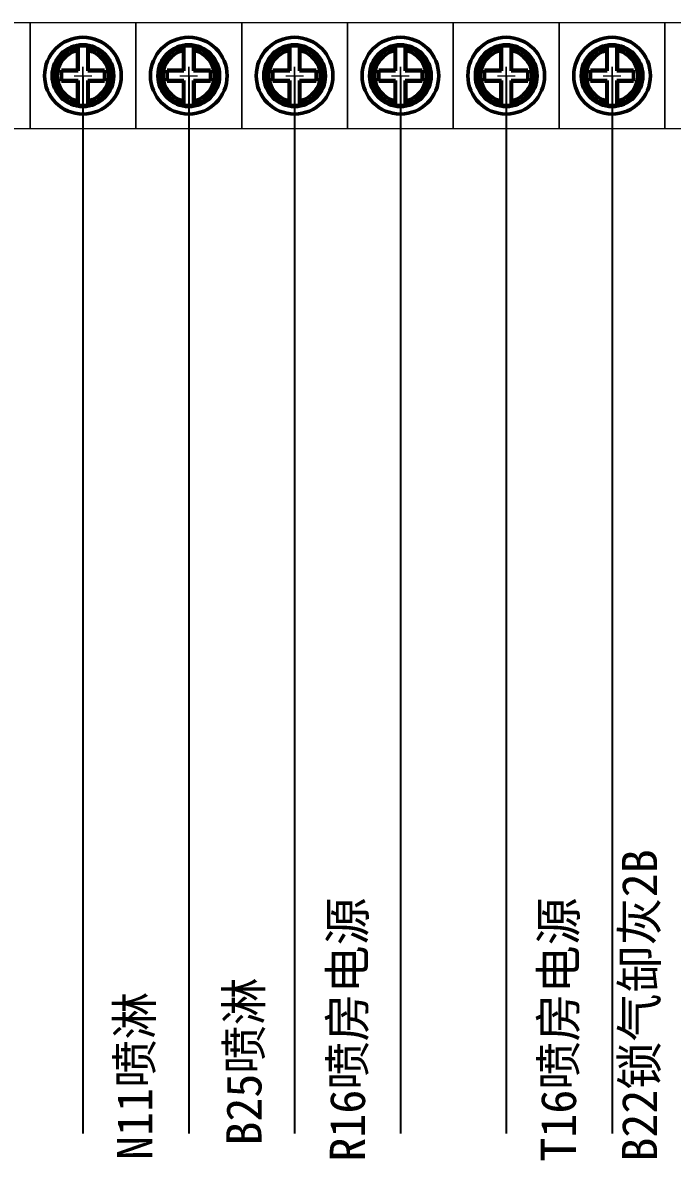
# Model space of a CAD drawing. Extents: x -1351 to 773, y -193 to 951.
# Drawn here: x 435.8 to 509.4, y -192 to -63 of the extents above; entities that cross this region are included whole.
import ezdxf

# ---------------------------------------------------------------- set-up
doc = ezdxf.new("R2010")
doc.units = 0
doc.header["$LTSCALE"] = 10
doc.header["$MEASUREMENT"] = 0
doc.layers.get('0').update_dxf_attribs({"linetype": 'CONTINUOUS'})
for name, color, linetype in [('10000_FRONT', 7, 'CONTINUOUS'), ('器件名称', 7, 'CONTINUOUS'), ('线号', 50, 'CONTINUOUS')]:
    doc.layers.add(name, color=color, linetype=linetype)

msp = doc.modelspace()

# ---------------------------------------------------------------- linework, layer by layer
at = {"lineweight": 0}
for p, q in [((442.61, -68.98), (442.61, -67.98)), ((442.61, -67.98), (442.61, -69.98)), ((454.61, -68.98), (454.61, -67.98)), ((454.61, -67.98), (454.61, -69.98)), ((466.61, -68.98), (466.61, -67.98)), ((466.61, -67.98), (466.61, -69.98)), ((478.61, -68.98), (478.61, -67.98)), ((478.61, -67.98), (478.61, -69.98)), ((490.61, -68.98), (490.61, -67.98)), ((490.61, -67.98), (490.61, -69.98)), ((502.61, -68.98), (502.61, -67.98)), ((502.61, -67.98), (502.61, -69.98)), ((502.61, -68.98), (502.61, -67.98)), ((502.61, -67.98), (502.61, -69.98)), ((441.61, -68.98), (443.61, -68.98)), ((453.61, -68.98), (455.61, -68.98)), ((465.61, -68.98), (467.61, -68.98)), ((477.61, -68.98), (479.61, -68.98)), ((489.61, -68.98), (491.61, -68.98)), ((501.61, -68.98), (503.61, -68.98)), ((501.61, -68.98), (503.61, -68.98))]:
    msp.add_line(p, q, dxfattribs=at)
for points in [[(424.61, -74.98), (436.61, -74.98), (436.61, -62.98), (424.61, -62.98)], [(436.61, -74.98), (448.61, -74.98), (448.61, -62.98), (436.61, -62.98)], [(448.61, -74.98), (460.61, -74.98), (460.61, -62.98), (448.61, -62.98)], [(460.61, -74.98), (472.61, -74.98), (472.61, -62.98), (460.61, -62.98)], [(472.61, -74.98), (484.61, -74.98), (484.61, -62.98), (472.61, -62.98)], [(484.61, -74.98), (496.61, -74.98), (496.61, -62.98), (484.61, -62.98)], [(496.61, -74.98), (508.61, -74.98), (508.61, -62.98), (496.61, -62.98)], [(496.61, -74.98), (508.61, -74.98), (508.61, -62.98), (496.61, -62.98)], [(508.61, -74.98), (520.61, -74.98), (520.61, -62.98), (508.61, -62.98)]]:
    msp.add_lwpolyline(points, close=True, dxfattribs=at)
at = {"layer": '10000_FRONT', "color": 7, "linetype": 'Continuous', "lineweight": 50}
for p, q in [((442.01, -65.81), (442, -65.83)), ((442.02, -65.73), (442.01, -65.73)), ((442.01, -65.73), (442.01, -65.74)), ((442.01, -65.74), (442.01, -65.75)), ((442.01, -65.75), (442.01, -65.76)), ((442.01, -65.76), (442.01, -65.77)), ((442.01, -65.77), (442.01, -65.79)), ((442.01, -65.79), (442.01, -65.81)), ((442.03, -65.7), (442.02, -65.71)), ((442.02, -65.71), (442.02, -65.73)), ((442.04, -65.68), (442.03, -65.69)), ((442.03, -65.69), (442.03, -65.7)), ((442.05, -65.67), (442.04, -65.68)), ((442.06, -65.64), (442.05, -65.66)), ((442.05, -65.66), (442.05, -65.67)), ((442.06, -68.43), (442.06, -65.64)), ((443.16, -68.43), (443.16, -65.64)), ((443.17, -65.66), (443.16, -65.64)), ((443.17, -65.67), (443.17, -65.66)), ((443.18, -65.68), (443.17, -65.67)), ((443.18, -65.69), (443.18, -65.68)), ((443.19, -65.7), (443.18, -65.69)), ((443.2, -65.71), (443.19, -65.7)), ((443.2, -65.73), (443.2, -65.71)), ((443.21, -65.73), (443.2, -65.73)), ((443.21, -65.74), (443.21, -65.73)), ((443.21, -65.75), (443.21, -65.74)), ((443.21, -65.76), (443.21, -65.75)), ((443.21, -65.77), (443.21, -65.76)), ((443.21, -65.79), (443.21, -65.77)), ((443.21, -65.81), (443.21, -65.79)), ((443.22, -65.83), (443.21, -65.81)), ((454.01, -65.81), (454, -65.83)), ((454.02, -65.73), (454.01, -65.73)), ((454.01, -65.73), (454.01, -65.74)), ((454.01, -65.74), (454.01, -65.75)), ((454.01, -65.75), (454.01, -65.76)), ((454.01, -65.76), (454.01, -65.77)), ((454.01, -65.77), (454.01, -65.79)), ((454.01, -65.79), (454.01, -65.81)), ((454.03, -65.7), (454.02, -65.71)), ((454.02, -65.71), (454.02, -65.73)), ((454.04, -65.68), (454.03, -65.69)), ((454.03, -65.69), (454.03, -65.7)), ((454.05, -65.67), (454.04, -65.68)), ((454.06, -65.64), (454.05, -65.66)), ((454.05, -65.66), (454.05, -65.67)), ((454.06, -68.43), (454.06, -65.64)), ((455.16, -68.43), (455.16, -65.64)), ((455.17, -65.66), (455.16, -65.64)), ((455.17, -65.67), (455.17, -65.66)), ((455.18, -65.68), (455.17, -65.67)), ((455.18, -65.69), (455.18, -65.68)), ((455.19, -65.7), (455.18, -65.69)), ((455.2, -65.71), (455.19, -65.7)), ((455.2, -65.73), (455.2, -65.71)), ((455.21, -65.73), (455.2, -65.73)), ((455.21, -65.74), (455.21, -65.73)), ((455.21, -65.75), (455.21, -65.74)), ((455.21, -65.76), (455.21, -65.75)), ((455.21, -65.77), (455.21, -65.76)), ((455.21, -65.79), (455.21, -65.77)), ((455.21, -65.81), (455.21, -65.79)), ((455.22, -65.83), (455.21, -65.81)), ((466.01, -65.81), (466, -65.83)), ((466.02, -65.73), (466.01, -65.73)), ((466.01, -65.73), (466.01, -65.74)), ((466.01, -65.74), (466.01, -65.75)), ((466.01, -65.75), (466.01, -65.76)), ((466.01, -65.76), (466.01, -65.77)), ((466.01, -65.77), (466.01, -65.79)), ((466.01, -65.79), (466.01, -65.81)), ((466.03, -65.7), (466.02, -65.71)), ((466.02, -65.71), (466.02, -65.73)), ((466.04, -65.68), (466.03, -65.69)), ((466.03, -65.69), (466.03, -65.7)), ((466.05, -65.67), (466.04, -65.68)), ((466.06, -65.64), (466.05, -65.66)), ((466.05, -65.66), (466.05, -65.67)), ((466.06, -68.43), (466.06, -65.64)), ((467.16, -68.43), (467.16, -65.64)), ((467.17, -65.66), (467.16, -65.64)), ((467.17, -65.67), (467.17, -65.66)), ((467.18, -65.68), (467.17, -65.67)), ((467.18, -65.69), (467.18, -65.68)), ((467.19, -65.7), (467.18, -65.69)), ((467.2, -65.71), (467.19, -65.7)), ((467.2, -65.73), (467.2, -65.71)), ((467.21, -65.73), (467.2, -65.73)), ((467.21, -65.74), (467.21, -65.73)), ((467.21, -65.75), (467.21, -65.74)), ((467.21, -65.76), (467.21, -65.75)), ((467.21, -65.77), (467.21, -65.76)), ((467.21, -65.79), (467.21, -65.77)), ((467.21, -65.81), (467.21, -65.79)), ((467.22, -65.83), (467.21, -65.81)), ((478.01, -65.81), (478, -65.83)), ((478.02, -65.73), (478.01, -65.73)), ((478.01, -65.73), (478.01, -65.74)), ((478.01, -65.74), (478.01, -65.75)), ((478.01, -65.75), (478.01, -65.76)), ((478.01, -65.76), (478.01, -65.77)), ((478.01, -65.77), (478.01, -65.79)), ((478.01, -65.79), (478.01, -65.81)), ((478.03, -65.7), (478.02, -65.71)), ((478.02, -65.71), (478.02, -65.73)), ((478.04, -65.68), (478.03, -65.69)), ((478.03, -65.69), (478.03, -65.7)), ((478.05, -65.67), (478.04, -65.68)), ((478.06, -65.64), (478.05, -65.66)), ((478.05, -65.66), (478.05, -65.67)), ((478.06, -68.43), (478.06, -65.64)), ((479.16, -68.43), (479.16, -65.64)), ((479.17, -65.66), (479.16, -65.64)), ((479.17, -65.67), (479.17, -65.66)), ((479.18, -65.68), (479.17, -65.67)), ((479.18, -65.69), (479.18, -65.68)), ((479.19, -65.7), (479.18, -65.69)), ((479.2, -65.71), (479.19, -65.7)), ((479.2, -65.73), (479.2, -65.71)), ((479.21, -65.73), (479.2, -65.73)), ((479.21, -65.74), (479.21, -65.73)), ((479.21, -65.75), (479.21, -65.74)), ((479.21, -65.76), (479.21, -65.75)), ((479.21, -65.77), (479.21, -65.76)), ((479.21, -65.79), (479.21, -65.77)), ((479.21, -65.81), (479.21, -65.79)), ((479.22, -65.83), (479.21, -65.81)), ((490.01, -65.81), (490, -65.83)), ((490.02, -65.73), (490.01, -65.73)), ((490.01, -65.73), (490.01, -65.74)), ((490.01, -65.74), (490.01, -65.75)), ((490.01, -65.75), (490.01, -65.76)), ((490.01, -65.76), (490.01, -65.77)), ((490.01, -65.77), (490.01, -65.79)), ((490.01, -65.79), (490.01, -65.81)), ((490.03, -65.7), (490.02, -65.71)), ((490.02, -65.71), (490.02, -65.73)), ((490.04, -65.68), (490.03, -65.69)), ((490.03, -65.69), (490.03, -65.7)), ((490.05, -65.67), (490.04, -65.68)), ((490.06, -65.64), (490.05, -65.66)), ((490.05, -65.66), (490.05, -65.67)), ((490.06, -68.43), (490.06, -65.64)), ((491.16, -68.43), (491.16, -65.64)), ((491.17, -65.66), (491.16, -65.64)), ((491.17, -65.67), (491.17, -65.66)), ((491.18, -65.68), (491.17, -65.67)), ((491.18, -65.69), (491.18, -65.68)), ((491.19, -65.7), (491.18, -65.69)), ((491.2, -65.71), (491.19, -65.7)), ((491.2, -65.73), (491.2, -65.71)), ((491.21, -65.73), (491.2, -65.73)), ((491.21, -65.74), (491.21, -65.73)), ((491.21, -65.75), (491.21, -65.74)), ((491.21, -65.76), (491.21, -65.75)), ((491.21, -65.77), (491.21, -65.76)), ((491.21, -65.79), (491.21, -65.77)), ((491.21, -65.81), (491.21, -65.79)), ((491.22, -65.83), (491.21, -65.81)), ((502.01, -65.81), (502, -65.83)), ((502.01, -65.81), (502, -65.83)), ((502.02, -65.73), (502.01, -65.73)), ((502.01, -65.73), (502.01, -65.74)), ((502.02, -65.73), (502.01, -65.73)), ((502.01, -65.73), (502.01, -65.74)), ((502.01, -65.74), (502.01, -65.75)), ((502.01, -65.74), (502.01, -65.75)), ((502.01, -65.75), (502.01, -65.76)), ((502.01, -65.75), (502.01, -65.76)), ((502.01, -65.76), (502.01, -65.77)), ((502.01, -65.76), (502.01, -65.77)), ((502.01, -65.77), (502.01, -65.79)), ((502.01, -65.77), (502.01, -65.79)), ((502.01, -65.79), (502.01, -65.81)), ((502.01, -65.79), (502.01, -65.81)), ((502.03, -65.7), (502.02, -65.71)), ((502.03, -65.7), (502.02, -65.71)), ((502.02, -65.71), (502.02, -65.73)), ((502.02, -65.71), (502.02, -65.73)), ((502.04, -65.68), (502.03, -65.69)), ((502.04, -65.68), (502.03, -65.69)), ((502.03, -65.69), (502.03, -65.7)), ((502.03, -65.69), (502.03, -65.7)), ((502.05, -65.67), (502.04, -65.68)), ((502.05, -65.67), (502.04, -65.68)), ((502.06, -65.64), (502.05, -65.66)), ((502.06, -65.64), (502.05, -65.66)), ((502.05, -65.66), (502.05, -65.67)), ((502.05, -65.66), (502.05, -65.67)), ((502.06, -68.43), (502.06, -65.64)), ((502.06, -68.43), (502.06, -65.64)), ((503.16, -68.43), (503.16, -65.64)), ((503.17, -65.66), (503.16, -65.64)), ((503.16, -68.43), (503.16, -65.64)), ((503.17, -65.66), (503.16, -65.64)), ((503.17, -65.67), (503.17, -65.66)), ((503.17, -65.67), (503.17, -65.66)), ((503.18, -65.68), (503.17, -65.67)), ((503.18, -65.68), (503.17, -65.67)), ((503.18, -65.69), (503.18, -65.68)), ((503.18, -65.69), (503.18, -65.68)), ((503.19, -65.7), (503.18, -65.69)), ((503.19, -65.7), (503.18, -65.69)), ((503.2, -65.71), (503.19, -65.7)), ((503.2, -65.71), (503.19, -65.7)), ((503.2, -65.73), (503.2, -65.71)), ((503.2, -65.73), (503.2, -65.71)), ((503.21, -65.73), (503.2, -65.73)), ((503.21, -65.73), (503.2, -65.73)), ((503.21, -65.74), (503.21, -65.73)), ((503.21, -65.74), (503.21, -65.73)), ((503.21, -65.75), (503.21, -65.74)), ((503.21, -65.75), (503.21, -65.74)), ((503.21, -65.76), (503.21, -65.75)), ((503.21, -65.76), (503.21, -65.75)), ((503.21, -65.77), (503.21, -65.76)), ((503.21, -65.77), (503.21, -65.76)), ((503.21, -65.79), (503.21, -65.77)), ((503.21, -65.79), (503.21, -65.77)), ((503.21, -65.81), (503.21, -65.79)), ((503.21, -65.81), (503.21, -65.79)), ((503.22, -65.83), (503.21, -65.81)), ((503.22, -65.83), (503.21, -65.81)), ((442, -65.83), (442, -65.85)), ((442, -65.85), (442, -65.87)), ((442, -65.87), (442, -65.9)), ((442, -65.9), (442, -65.92)), ((442, -65.92), (442, -65.95)), ((442, -65.95), (442, -65.98)), ((442, -65.98), (442, -66.01)), ((442, -66.01), (442, -66.04)), ((442, -66.04), (442, -66.07)), ((442, -66.07), (442, -66.1)), ((442, -66.1), (442, -66.14)), ((442, -66.14), (442, -68.36)), ((443.22, -65.85), (443.22, -65.83)), ((443.22, -65.87), (443.22, -65.85)), ((443.22, -65.9), (443.22, -65.87)), ((443.22, -65.92), (443.22, -65.9)), ((443.22, -65.95), (443.22, -65.92)), ((443.22, -65.98), (443.22, -65.95)), ((443.22, -66.01), (443.22, -65.98)), ((443.22, -66.04), (443.22, -66.01)), ((443.22, -66.07), (443.22, -66.04)), ((443.22, -66.1), (443.22, -66.07)), ((443.22, -66.14), (443.22, -66.1)), ((443.22, -68.36), (443.22, -66.14)), ((454, -65.83), (454, -65.85)), ((454, -65.85), (454, -65.87)), ((454, -65.87), (454, -65.9)), ((454, -65.9), (454, -65.92)), ((454, -65.92), (454, -65.95)), ((454, -65.95), (454, -65.98)), ((454, -65.98), (454, -66.01)), ((454, -66.01), (454, -66.04)), ((454, -66.04), (454, -66.07)), ((454, -66.07), (454, -66.1)), ((454, -66.1), (454, -66.14)), ((454, -66.14), (454, -68.36)), ((455.22, -65.85), (455.22, -65.83)), ((455.22, -65.87), (455.22, -65.85)), ((455.22, -65.9), (455.22, -65.87)), ((455.22, -65.92), (455.22, -65.9)), ((455.22, -65.95), (455.22, -65.92)), ((455.22, -65.98), (455.22, -65.95)), ((455.22, -66.01), (455.22, -65.98)), ((455.22, -66.04), (455.22, -66.01)), ((455.22, -66.07), (455.22, -66.04)), ((455.22, -66.1), (455.22, -66.07)), ((455.22, -66.14), (455.22, -66.1)), ((455.22, -68.36), (455.22, -66.14)), ((466, -65.83), (466, -65.85)), ((466, -65.85), (466, -65.87)), ((466, -65.87), (466, -65.9)), ((466, -65.9), (466, -65.92)), ((466, -65.92), (466, -65.95)), ((466, -65.95), (466, -65.98)), ((466, -65.98), (466, -66.01)), ((466, -66.01), (466, -66.04)), ((466, -66.04), (466, -66.07)), ((466, -66.07), (466, -66.1)), ((466, -66.1), (466, -66.14)), ((466, -66.14), (466, -68.36)), ((467.22, -65.85), (467.22, -65.83)), ((467.22, -65.87), (467.22, -65.85)), ((467.22, -65.9), (467.22, -65.87)), ((467.22, -65.92), (467.22, -65.9)), ((467.22, -65.95), (467.22, -65.92)), ((467.22, -65.98), (467.22, -65.95)), ((467.22, -66.01), (467.22, -65.98)), ((467.22, -66.04), (467.22, -66.01)), ((467.22, -66.07), (467.22, -66.04)), ((467.22, -66.1), (467.22, -66.07)), ((467.22, -66.14), (467.22, -66.1)), ((467.22, -68.36), (467.22, -66.14)), ((478, -65.83), (478, -65.85)), ((478, -65.85), (478, -65.87)), ((478, -65.87), (478, -65.9)), ((478, -65.9), (478, -65.92)), ((478, -65.92), (478, -65.95)), ((478, -65.95), (478, -65.98)), ((478, -65.98), (478, -66.01)), ((478, -66.01), (478, -66.04)), ((478, -66.04), (478, -66.07)), ((478, -66.07), (478, -66.1)), ((478, -66.1), (478, -66.14)), ((478, -66.14), (478, -68.36)), ((479.22, -65.85), (479.22, -65.83)), ((479.22, -65.87), (479.22, -65.85)), ((479.22, -65.9), (479.22, -65.87)), ((479.22, -65.92), (479.22, -65.9)), ((479.22, -65.95), (479.22, -65.92)), ((479.22, -65.98), (479.22, -65.95)), ((479.22, -66.01), (479.22, -65.98)), ((479.22, -66.04), (479.22, -66.01)), ((479.22, -66.07), (479.22, -66.04)), ((479.22, -66.1), (479.22, -66.07)), ((479.22, -66.14), (479.22, -66.1)), ((479.22, -68.36), (479.22, -66.14)), ((490, -65.83), (490, -65.85)), ((490, -65.85), (490, -65.87)), ((490, -65.87), (490, -65.9)), ((490, -65.9), (490, -65.92)), ((490, -65.92), (490, -65.95)), ((490, -65.95), (490, -65.98)), ((490, -65.98), (490, -66.01)), ((490, -66.01), (490, -66.04)), ((490, -66.04), (490, -66.07)), ((490, -66.07), (490, -66.1)), ((490, -66.1), (490, -66.14)), ((490, -66.14), (490, -68.36)), ((491.22, -65.85), (491.22, -65.83)), ((491.22, -65.87), (491.22, -65.85)), ((491.22, -65.9), (491.22, -65.87)), ((491.22, -65.92), (491.22, -65.9)), ((491.22, -65.95), (491.22, -65.92)), ((491.22, -65.98), (491.22, -65.95)), ((491.22, -66.01), (491.22, -65.98)), ((491.22, -66.04), (491.22, -66.01)), ((491.22, -66.07), (491.22, -66.04)), ((491.22, -66.1), (491.22, -66.07)), ((491.22, -66.14), (491.22, -66.1)), ((491.22, -68.36), (491.22, -66.14)), ((502, -65.83), (502, -65.85)), ((502, -65.83), (502, -65.85)), ((502, -65.85), (502, -65.87)), ((502, -65.85), (502, -65.87)), ((502, -65.87), (502, -65.9)), ((502, -65.87), (502, -65.9)), ((502, -65.9), (502, -65.92)), ((502, -65.9), (502, -65.92)), ((502, -65.92), (502, -65.95)), ((502, -65.92), (502, -65.95)), ((502, -65.95), (502, -65.98)), ((502, -65.95), (502, -65.98)), ((502, -65.98), (502, -66.01)), ((502, -65.98), (502, -66.01)), ((502, -66.01), (502, -66.04)), ((502, -66.01), (502, -66.04)), ((502, -66.04), (502, -66.07)), ((502, -66.04), (502, -66.07)), ((502, -66.07), (502, -66.1)), ((502, -66.07), (502, -66.1)), ((502, -66.1), (502, -66.14)), ((502, -66.1), (502, -66.14)), ((502, -66.14), (502, -68.36)), ((502, -66.14), (502, -68.36)), ((503.22, -65.85), (503.22, -65.83)), ((503.22, -65.85), (503.22, -65.83)), ((503.22, -65.87), (503.22, -65.85)), ((503.22, -65.87), (503.22, -65.85)), ((503.22, -65.9), (503.22, -65.87)), ((503.22, -65.9), (503.22, -65.87)), ((503.22, -65.92), (503.22, -65.9)), ((503.22, -65.92), (503.22, -65.9)), ((503.22, -65.95), (503.22, -65.92)), ((503.22, -65.95), (503.22, -65.92)), ((503.22, -65.98), (503.22, -65.95)), ((503.22, -65.98), (503.22, -65.95)), ((503.22, -66.01), (503.22, -65.98)), ((503.22, -66.01), (503.22, -65.98)), ((503.22, -66.04), (503.22, -66.01)), ((503.22, -66.04), (503.22, -66.01)), ((503.22, -66.07), (503.22, -66.04)), ((503.22, -66.07), (503.22, -66.04)), ((503.22, -66.1), (503.22, -66.07)), ((503.22, -66.1), (503.22, -66.07)), ((503.22, -66.14), (503.22, -66.1)), ((503.22, -66.14), (503.22, -66.1)), ((503.22, -68.36), (503.22, -66.14)), ((503.22, -68.36), (503.22, -66.14)), ((442, -68.36), (440.16, -68.36)), ((440.16, -69.59), (440.16, -68.36)), ((442, -68.36), (442.06, -68.43)), ((443.16, -68.43), (443.22, -68.36)), ((445.06, -68.36), (443.22, -68.36)), ((445.06, -69.59), (445.06, -68.36)), ((454, -68.36), (452.16, -68.36)), ((452.16, -69.59), (452.16, -68.36)), ((454, -68.36), (454.06, -68.43)), ((455.16, -68.43), (455.22, -68.36)), ((457.06, -68.36), (455.22, -68.36)), ((457.06, -69.59), (457.06, -68.36)), ((466, -68.36), (464.16, -68.36)), ((464.16, -69.59), (464.16, -68.36)), ((466, -68.36), (466.06, -68.43)), ((467.16, -68.43), (467.22, -68.36)), ((469.06, -68.36), (467.22, -68.36)), ((469.06, -69.59), (469.06, -68.36)), ((478, -68.36), (476.16, -68.36)), ((476.16, -69.59), (476.16, -68.36)), ((478, -68.36), (478.06, -68.43)), ((479.16, -68.43), (479.22, -68.36)), ((481.06, -68.36), (479.22, -68.36)), ((481.06, -69.59), (481.06, -68.36)), ((490, -68.36), (488.16, -68.36)), ((488.16, -69.59), (488.16, -68.36)), ((490, -68.36), (490.06, -68.43)), ((491.16, -68.43), (491.22, -68.36)), ((493.06, -68.36), (491.22, -68.36)), ((493.06, -69.59), (493.06, -68.36)), ((502, -68.36), (500.16, -68.36)), ((500.16, -69.59), (500.16, -68.36)), ((502, -68.36), (500.16, -68.36)), ((500.16, -69.59), (500.16, -68.36)), ((502, -68.36), (502.06, -68.43)), ((502, -68.36), (502.06, -68.43)), ((503.16, -68.43), (503.22, -68.36)), ((503.16, -68.43), (503.22, -68.36)), ((505.06, -68.36), (503.22, -68.36)), ((505.06, -68.36), (503.22, -68.36)), ((505.06, -69.59), (505.06, -68.36)), ((505.06, -69.59), (505.06, -68.36)), ((442.06, -68.43), (440.16, -68.43)), ((442.06, -69.53), (440.16, -69.53)), ((440.16, -69.59), (442, -69.59)), ((442.06, -69.53), (442, -69.59)), ((442, -69.59), (442, -71.82)), ((442.06, -72.31), (442.06, -69.53)), ((445.06, -68.43), (443.16, -68.43)), ((443.22, -69.59), (443.16, -69.53)), ((445.06, -69.53), (443.16, -69.53)), ((443.16, -72.31), (443.16, -69.53)), ((443.22, -69.59), (445.06, -69.59)), ((443.22, -71.82), (443.22, -69.59)), ((454.06, -68.43), (452.16, -68.43)), ((454.06, -69.53), (452.16, -69.53)), ((452.16, -69.59), (454, -69.59)), ((454.06, -69.53), (454, -69.59)), ((454, -69.59), (454, -71.82)), ((454.06, -72.31), (454.06, -69.53)), ((457.06, -68.43), (455.16, -68.43)), ((455.22, -69.59), (455.16, -69.53)), ((457.06, -69.53), (455.16, -69.53)), ((455.16, -72.31), (455.16, -69.53)), ((455.22, -69.59), (457.06, -69.59)), ((455.22, -71.82), (455.22, -69.59)), ((466.06, -68.43), (464.16, -68.43)), ((466.06, -69.53), (464.16, -69.53)), ((464.16, -69.59), (466, -69.59)), ((466.06, -69.53), (466, -69.59)), ((466, -69.59), (466, -71.82)), ((466.06, -72.31), (466.06, -69.53)), ((469.06, -68.43), (467.16, -68.43)), ((467.22, -69.59), (467.16, -69.53)), ((469.06, -69.53), (467.16, -69.53)), ((467.16, -72.31), (467.16, -69.53)), ((467.22, -69.59), (469.06, -69.59)), ((467.22, -71.82), (467.22, -69.59)), ((478.06, -68.43), (476.16, -68.43)), ((478.06, -69.53), (476.16, -69.53)), ((476.16, -69.59), (478, -69.59)), ((478.06, -69.53), (478, -69.59)), ((478, -69.59), (478, -71.82)), ((478.06, -72.31), (478.06, -69.53)), ((481.06, -68.43), (479.16, -68.43)), ((479.22, -69.59), (479.16, -69.53)), ((481.06, -69.53), (479.16, -69.53)), ((479.16, -72.31), (479.16, -69.53)), ((479.22, -69.59), (481.06, -69.59)), ((479.22, -71.82), (479.22, -69.59)), ((490.06, -68.43), (488.16, -68.43)), ((490.06, -69.53), (488.16, -69.53)), ((488.16, -69.59), (490, -69.59)), ((490.06, -69.53), (490, -69.59)), ((490, -69.59), (490, -71.82)), ((490.06, -72.31), (490.06, -69.53)), ((493.06, -68.43), (491.16, -68.43)), ((491.22, -69.59), (491.16, -69.53)), ((493.06, -69.53), (491.16, -69.53)), ((491.16, -72.31), (491.16, -69.53)), ((491.22, -69.59), (493.06, -69.59)), ((491.22, -71.82), (491.22, -69.59)), ((502.06, -68.43), (500.16, -68.43)), ((502.06, -68.43), (500.16, -68.43)), ((502.06, -69.53), (500.16, -69.53)), ((502.06, -69.53), (500.16, -69.53)), ((500.16, -69.59), (502, -69.59)), ((500.16, -69.59), (502, -69.59)), ((502.06, -69.53), (502, -69.59)), ((502.06, -69.53), (502, -69.59)), ((502, -69.59), (502, -71.82)), ((502, -69.59), (502, -71.82)), ((502.06, -72.31), (502.06, -69.53)), ((502.06, -72.31), (502.06, -69.53)), ((505.06, -68.43), (503.16, -68.43)), ((505.06, -68.43), (503.16, -68.43)), ((503.22, -69.59), (503.16, -69.53)), ((505.06, -69.53), (503.16, -69.53)), ((503.16, -72.31), (503.16, -69.53)), ((503.22, -69.59), (503.16, -69.53)), ((505.06, -69.53), (503.16, -69.53)), ((503.16, -72.31), (503.16, -69.53)), ((503.22, -69.59), (505.06, -69.59)), ((503.22, -71.82), (503.22, -69.59)), ((503.22, -69.59), (505.06, -69.59)), ((503.22, -71.82), (503.22, -69.59)), ((442, -71.82), (442, -71.85)), ((442, -71.85), (442, -71.88)), ((442, -71.88), (442, -71.91)), ((442, -71.91), (442, -71.94)), ((442, -71.94), (442, -71.97)), ((442, -71.97), (442, -72)), ((442, -72), (442, -72.03)), ((442, -72.03), (442, -72.05)), ((442, -72.05), (442, -72.08)), ((442, -72.08), (442, -72.1)), ((442, -72.1), (442, -72.13)), ((442, -72.13), (442.01, -72.15)), ((442.01, -72.15), (442.01, -72.16)), ((442.01, -72.16), (442.01, -72.18)), ((442.01, -72.18), (442.01, -72.19)), ((442.01, -72.19), (442.01, -72.21)), ((442.01, -72.21), (442.01, -72.22)), ((442.01, -72.22), (442.01, -72.22)), ((442.01, -72.22), (442.02, -72.23)), ((442.02, -72.23), (442.02, -72.24)), ((442.02, -72.24), (442.03, -72.25)), ((442.03, -72.25), (442.03, -72.26)), ((442.03, -72.26), (442.04, -72.27)), ((443.18, -72.26), (443.19, -72.25)), ((443.18, -72.27), (443.18, -72.26)), ((443.19, -72.25), (443.2, -72.24)), ((443.2, -72.23), (443.21, -72.22)), ((443.2, -72.24), (443.2, -72.23)), ((443.21, -72.15), (443.22, -72.13)), ((443.21, -72.16), (443.21, -72.15)), ((443.21, -72.18), (443.21, -72.16)), ((443.21, -72.19), (443.21, -72.18)), ((443.21, -72.21), (443.21, -72.19)), ((443.21, -72.22), (443.21, -72.21)), ((443.21, -72.22), (443.21, -72.22)), ((443.22, -71.85), (443.22, -71.82)), ((443.22, -71.88), (443.22, -71.85)), ((443.22, -71.91), (443.22, -71.88)), ((443.22, -71.94), (443.22, -71.91)), ((443.22, -71.97), (443.22, -71.94)), ((443.22, -72), (443.22, -71.97)), ((443.22, -72.03), (443.22, -72)), ((443.22, -72.05), (443.22, -72.03)), ((443.22, -72.08), (443.22, -72.05)), ((443.22, -72.1), (443.22, -72.08)), ((443.22, -72.13), (443.22, -72.1)), ((454, -71.82), (454, -71.85)), ((454, -71.85), (454, -71.88)), ((454, -71.88), (454, -71.91)), ((454, -71.91), (454, -71.94)), ((454, -71.94), (454, -71.97)), ((454, -71.97), (454, -72)), ((454, -72), (454, -72.03)), ((454, -72.03), (454, -72.05)), ((454, -72.05), (454, -72.08)), ((454, -72.08), (454, -72.1)), ((454, -72.1), (454, -72.13)), ((454, -72.13), (454.01, -72.15)), ((454.01, -72.15), (454.01, -72.16)), ((454.01, -72.16), (454.01, -72.18)), ((454.01, -72.18), (454.01, -72.19)), ((454.01, -72.19), (454.01, -72.21)), ((454.01, -72.21), (454.01, -72.22)), ((454.01, -72.22), (454.01, -72.22)), ((454.01, -72.22), (454.02, -72.23)), ((454.02, -72.23), (454.02, -72.24)), ((454.02, -72.24), (454.03, -72.25)), ((454.03, -72.25), (454.03, -72.26)), ((454.03, -72.26), (454.04, -72.27)), ((455.18, -72.26), (455.19, -72.25)), ((455.18, -72.27), (455.18, -72.26)), ((455.19, -72.25), (455.2, -72.24)), ((455.2, -72.23), (455.21, -72.22)), ((455.2, -72.24), (455.2, -72.23)), ((455.21, -72.15), (455.22, -72.13)), ((455.21, -72.16), (455.21, -72.15)), ((455.21, -72.18), (455.21, -72.16)), ((455.21, -72.19), (455.21, -72.18)), ((455.21, -72.21), (455.21, -72.19)), ((455.21, -72.22), (455.21, -72.21)), ((455.21, -72.22), (455.21, -72.22)), ((455.22, -71.85), (455.22, -71.82)), ((455.22, -71.88), (455.22, -71.85)), ((455.22, -71.91), (455.22, -71.88)), ((455.22, -71.94), (455.22, -71.91)), ((455.22, -71.97), (455.22, -71.94)), ((455.22, -72), (455.22, -71.97)), ((455.22, -72.03), (455.22, -72)), ((455.22, -72.05), (455.22, -72.03)), ((455.22, -72.08), (455.22, -72.05)), ((455.22, -72.1), (455.22, -72.08)), ((455.22, -72.13), (455.22, -72.1)), ((466, -71.82), (466, -71.85)), ((466, -71.85), (466, -71.88)), ((466, -71.88), (466, -71.91)), ((466, -71.91), (466, -71.94)), ((466, -71.94), (466, -71.97)), ((466, -71.97), (466, -72)), ((466, -72), (466, -72.03)), ((466, -72.03), (466, -72.05)), ((466, -72.05), (466, -72.08)), ((466, -72.08), (466, -72.1)), ((466, -72.1), (466, -72.13)), ((466, -72.13), (466.01, -72.15)), ((466.01, -72.15), (466.01, -72.16)), ((466.01, -72.16), (466.01, -72.18)), ((466.01, -72.18), (466.01, -72.19)), ((466.01, -72.19), (466.01, -72.21)), ((466.01, -72.21), (466.01, -72.22)), ((466.01, -72.22), (466.01, -72.22)), ((466.01, -72.22), (466.02, -72.23)), ((466.02, -72.23), (466.02, -72.24)), ((466.02, -72.24), (466.03, -72.25)), ((466.03, -72.25), (466.03, -72.26)), ((466.03, -72.26), (466.04, -72.27)), ((467.18, -72.26), (467.19, -72.25)), ((467.18, -72.27), (467.18, -72.26)), ((467.19, -72.25), (467.2, -72.24)), ((467.2, -72.23), (467.21, -72.22)), ((467.2, -72.24), (467.2, -72.23)), ((467.21, -72.15), (467.22, -72.13)), ((467.21, -72.16), (467.21, -72.15)), ((467.21, -72.18), (467.21, -72.16)), ((467.21, -72.19), (467.21, -72.18)), ((467.21, -72.21), (467.21, -72.19)), ((467.21, -72.22), (467.21, -72.21)), ((467.21, -72.22), (467.21, -72.22)), ((467.22, -71.85), (467.22, -71.82)), ((467.22, -71.88), (467.22, -71.85)), ((467.22, -71.91), (467.22, -71.88)), ((467.22, -71.94), (467.22, -71.91)), ((467.22, -71.97), (467.22, -71.94)), ((467.22, -72), (467.22, -71.97)), ((467.22, -72.03), (467.22, -72)), ((467.22, -72.05), (467.22, -72.03)), ((467.22, -72.08), (467.22, -72.05)), ((467.22, -72.1), (467.22, -72.08)), ((467.22, -72.13), (467.22, -72.1)), ((478, -71.82), (478, -71.85)), ((478, -71.85), (478, -71.88)), ((478, -71.88), (478, -71.91)), ((478, -71.91), (478, -71.94)), ((478, -71.94), (478, -71.97)), ((478, -71.97), (478, -72)), ((478, -72), (478, -72.03)), ((478, -72.03), (478, -72.05)), ((478, -72.05), (478, -72.08)), ((478, -72.08), (478, -72.1)), ((478, -72.1), (478, -72.13)), ((478, -72.13), (478.01, -72.15)), ((478.01, -72.15), (478.01, -72.16)), ((478.01, -72.16), (478.01, -72.18)), ((478.01, -72.18), (478.01, -72.19)), ((478.01, -72.19), (478.01, -72.21)), ((478.01, -72.21), (478.01, -72.22)), ((478.01, -72.22), (478.01, -72.22)), ((478.01, -72.22), (478.02, -72.23)), ((478.02, -72.23), (478.02, -72.24)), ((478.02, -72.24), (478.03, -72.25)), ((478.03, -72.25), (478.03, -72.26)), ((478.03, -72.26), (478.04, -72.27)), ((479.18, -72.26), (479.19, -72.25)), ((479.18, -72.27), (479.18, -72.26)), ((479.19, -72.25), (479.2, -72.24)), ((479.2, -72.23), (479.21, -72.22)), ((479.2, -72.24), (479.2, -72.23)), ((479.21, -72.15), (479.22, -72.13)), ((479.21, -72.16), (479.21, -72.15)), ((479.21, -72.18), (479.21, -72.16)), ((479.21, -72.19), (479.21, -72.18)), ((479.21, -72.21), (479.21, -72.19)), ((479.21, -72.22), (479.21, -72.21)), ((479.21, -72.22), (479.21, -72.22)), ((479.22, -71.85), (479.22, -71.82)), ((479.22, -71.88), (479.22, -71.85)), ((479.22, -71.91), (479.22, -71.88)), ((479.22, -71.94), (479.22, -71.91)), ((479.22, -71.97), (479.22, -71.94)), ((479.22, -72), (479.22, -71.97)), ((479.22, -72.03), (479.22, -72)), ((479.22, -72.05), (479.22, -72.03)), ((479.22, -72.08), (479.22, -72.05)), ((479.22, -72.1), (479.22, -72.08)), ((479.22, -72.13), (479.22, -72.1)), ((490, -71.82), (490, -71.85)), ((490, -71.85), (490, -71.88)), ((490, -71.88), (490, -71.91)), ((490, -71.91), (490, -71.94)), ((490, -71.94), (490, -71.97)), ((490, -71.97), (490, -72)), ((490, -72), (490, -72.03)), ((490, -72.03), (490, -72.05)), ((490, -72.05), (490, -72.08)), ((490, -72.08), (490, -72.1)), ((490, -72.1), (490, -72.13)), ((490, -72.13), (490.01, -72.15)), ((490.01, -72.15), (490.01, -72.16)), ((490.01, -72.16), (490.01, -72.18)), ((490.01, -72.18), (490.01, -72.19)), ((490.01, -72.19), (490.01, -72.21)), ((490.01, -72.21), (490.01, -72.22)), ((490.01, -72.22), (490.01, -72.22)), ((490.01, -72.22), (490.02, -72.23)), ((490.02, -72.23), (490.02, -72.24)), ((490.02, -72.24), (490.03, -72.25)), ((490.03, -72.25), (490.03, -72.26)), ((490.03, -72.26), (490.04, -72.27)), ((491.18, -72.26), (491.19, -72.25)), ((491.18, -72.27), (491.18, -72.26)), ((491.19, -72.25), (491.2, -72.24)), ((491.2, -72.23), (491.21, -72.22)), ((491.2, -72.24), (491.2, -72.23)), ((491.21, -72.15), (491.22, -72.13)), ((491.21, -72.16), (491.21, -72.15)), ((491.21, -72.18), (491.21, -72.16)), ((491.21, -72.19), (491.21, -72.18)), ((491.21, -72.21), (491.21, -72.19)), ((491.21, -72.22), (491.21, -72.21)), ((491.21, -72.22), (491.21, -72.22)), ((491.22, -71.85), (491.22, -71.82)), ((491.22, -71.88), (491.22, -71.85)), ((491.22, -71.91), (491.22, -71.88)), ((491.22, -71.94), (491.22, -71.91)), ((491.22, -71.97), (491.22, -71.94)), ((491.22, -72), (491.22, -71.97)), ((491.22, -72.03), (491.22, -72)), ((491.22, -72.05), (491.22, -72.03)), ((491.22, -72.08), (491.22, -72.05)), ((491.22, -72.1), (491.22, -72.08)), ((491.22, -72.13), (491.22, -72.1)), ((502, -71.82), (502, -71.85)), ((502, -71.82), (502, -71.85)), ((502, -71.85), (502, -71.88)), ((502, -71.85), (502, -71.88)), ((502, -71.88), (502, -71.91)), ((502, -71.88), (502, -71.91)), ((502, -71.91), (502, -71.94)), ((502, -71.91), (502, -71.94)), ((502, -71.94), (502, -71.97)), ((502, -71.94), (502, -71.97)), ((502, -71.97), (502, -72)), ((502, -71.97), (502, -72)), ((502, -72), (502, -72.03)), ((502, -72), (502, -72.03)), ((502, -72.03), (502, -72.05)), ((502, -72.03), (502, -72.05)), ((502, -72.05), (502, -72.08)), ((502, -72.05), (502, -72.08)), ((502, -72.08), (502, -72.1)), ((502, -72.08), (502, -72.1)), ((502, -72.1), (502, -72.13)), ((502, -72.1), (502, -72.13)), ((502, -72.13), (502.01, -72.15)), ((502, -72.13), (502.01, -72.15)), ((502.01, -72.15), (502.01, -72.16)), ((502.01, -72.15), (502.01, -72.16)), ((502.01, -72.16), (502.01, -72.18)), ((502.01, -72.16), (502.01, -72.18)), ((502.01, -72.18), (502.01, -72.19)), ((502.01, -72.18), (502.01, -72.19)), ((502.01, -72.19), (502.01, -72.21)), ((502.01, -72.19), (502.01, -72.21)), ((502.01, -72.21), (502.01, -72.22)), ((502.01, -72.21), (502.01, -72.22)), ((502.01, -72.22), (502.01, -72.22)), ((502.01, -72.22), (502.02, -72.23)), ((502.01, -72.22), (502.01, -72.22)), ((502.01, -72.22), (502.02, -72.23)), ((502.02, -72.23), (502.02, -72.24)), ((502.02, -72.23), (502.02, -72.24)), ((502.02, -72.24), (502.03, -72.25)), ((502.02, -72.24), (502.03, -72.25)), ((502.03, -72.25), (502.03, -72.26)), ((502.03, -72.25), (502.03, -72.26)), ((502.03, -72.26), (502.04, -72.27)), ((502.03, -72.26), (502.04, -72.27)), ((503.18, -72.26), (503.19, -72.25)), ((503.18, -72.26), (503.19, -72.25)), ((503.18, -72.27), (503.18, -72.26)), ((503.18, -72.27), (503.18, -72.26)), ((503.19, -72.25), (503.2, -72.24)), ((503.19, -72.25), (503.2, -72.24)), ((503.2, -72.23), (503.21, -72.22)), ((503.2, -72.23), (503.21, -72.22)), ((503.2, -72.24), (503.2, -72.23)), ((503.2, -72.24), (503.2, -72.23)), ((503.21, -72.15), (503.22, -72.13)), ((503.21, -72.15), (503.22, -72.13)), ((503.21, -72.16), (503.21, -72.15)), ((503.21, -72.16), (503.21, -72.15)), ((503.21, -72.18), (503.21, -72.16)), ((503.21, -72.18), (503.21, -72.16)), ((503.21, -72.19), (503.21, -72.18)), ((503.21, -72.19), (503.21, -72.18)), ((503.21, -72.21), (503.21, -72.19)), ((503.21, -72.21), (503.21, -72.19)), ((503.21, -72.22), (503.21, -72.21)), ((503.21, -72.22), (503.21, -72.21)), ((503.21, -72.22), (503.21, -72.22)), ((503.21, -72.22), (503.21, -72.22)), ((503.22, -71.85), (503.22, -71.82)), ((503.22, -71.85), (503.22, -71.82)), ((503.22, -71.88), (503.22, -71.85)), ((503.22, -71.88), (503.22, -71.85)), ((503.22, -71.91), (503.22, -71.88)), ((503.22, -71.91), (503.22, -71.88)), ((503.22, -71.94), (503.22, -71.91)), ((503.22, -71.94), (503.22, -71.91)), ((503.22, -71.97), (503.22, -71.94)), ((503.22, -71.97), (503.22, -71.94)), ((503.22, -72), (503.22, -71.97)), ((503.22, -72), (503.22, -71.97)), ((503.22, -72.03), (503.22, -72)), ((503.22, -72.03), (503.22, -72)), ((503.22, -72.05), (503.22, -72.03)), ((503.22, -72.05), (503.22, -72.03)), ((503.22, -72.08), (503.22, -72.05)), ((503.22, -72.08), (503.22, -72.05)), ((503.22, -72.1), (503.22, -72.08)), ((503.22, -72.1), (503.22, -72.08)), ((503.22, -72.13), (503.22, -72.1)), ((503.22, -72.13), (503.22, -72.1)), ((442.04, -72.27), (442.05, -72.29)), ((442.05, -72.29), (442.05, -72.3)), ((442.05, -72.3), (442.06, -72.31)), ((443.16, -72.31), (443.17, -72.3)), ((443.17, -72.29), (443.18, -72.27)), ((443.17, -72.3), (443.17, -72.29)), ((454.04, -72.27), (454.05, -72.29)), ((454.05, -72.29), (454.05, -72.3)), ((454.05, -72.3), (454.06, -72.31)), ((455.16, -72.31), (455.17, -72.3)), ((455.17, -72.29), (455.18, -72.27)), ((455.17, -72.3), (455.17, -72.29)), ((466.04, -72.27), (466.05, -72.29)), ((466.05, -72.29), (466.05, -72.3)), ((466.05, -72.3), (466.06, -72.31)), ((467.16, -72.31), (467.17, -72.3)), ((467.17, -72.29), (467.18, -72.27)), ((467.17, -72.3), (467.17, -72.29)), ((478.04, -72.27), (478.05, -72.29)), ((478.05, -72.29), (478.05, -72.3)), ((478.05, -72.3), (478.06, -72.31)), ((479.16, -72.31), (479.17, -72.3)), ((479.17, -72.29), (479.18, -72.27)), ((479.17, -72.3), (479.17, -72.29)), ((490.04, -72.27), (490.05, -72.29)), ((490.05, -72.29), (490.05, -72.3)), ((490.05, -72.3), (490.06, -72.31)), ((491.16, -72.31), (491.17, -72.3)), ((491.17, -72.29), (491.18, -72.27)), ((491.17, -72.3), (491.17, -72.29)), ((502.04, -72.27), (502.05, -72.29)), ((502.04, -72.27), (502.05, -72.29)), ((502.05, -72.29), (502.05, -72.3)), ((502.05, -72.29), (502.05, -72.3)), ((502.05, -72.3), (502.06, -72.31)), ((502.05, -72.3), (502.06, -72.31)), ((503.16, -72.31), (503.17, -72.3)), ((503.16, -72.31), (503.17, -72.3)), ((503.17, -72.29), (503.18, -72.27)), ((503.17, -72.29), (503.18, -72.27)), ((503.17, -72.3), (503.17, -72.29)), ((503.17, -72.3), (503.17, -72.29))]:
    msp.add_line(p, q, dxfattribs=at)
for centre, radius, start, end in [((442.61, -68.98), 4.35, 0, 180), ((442.61, -68.98), 3.5, 0, 180), ((442.61, -68.98), 3.3, 100.3512, 180), ((442.61, -68.98), 3.38, 80.6281, 99.3719), ((442.61, -68.98), 3.3, 0, 79.6488), ((454.61, -68.98), 4.35, 0, 180), ((454.61, -68.98), 3.5, 0, 180), ((454.61, -68.98), 3.3, 100.3512, 180), ((454.61, -68.98), 3.38, 80.6281, 99.3719), ((454.61, -68.98), 3.3, 0, 79.6488), ((466.61, -68.98), 4.35, 0, 180), ((466.61, -68.98), 3.5, 0, 180), ((466.61, -68.98), 3.3, 100.3512, 180), ((466.61, -68.98), 3.38, 80.6281, 99.3719), ((466.61, -68.98), 3.3, 0, 79.6488), ((478.61, -68.98), 4.35, 0, 180), ((478.61, -68.98), 3.5, 0, 180), ((478.61, -68.98), 3.3, 100.3512, 180), ((478.61, -68.98), 3.38, 80.6281, 99.3719), ((478.61, -68.98), 3.3, 0, 79.6488), ((490.61, -68.98), 4.35, 0, 180), ((490.61, -68.98), 3.5, 0, 180), ((490.61, -68.98), 3.3, 100.3512, 180), ((490.61, -68.98), 3.38, 80.6281, 99.3719), ((490.61, -68.98), 3.3, 0, 79.6488), ((502.61, -68.98), 4.35, 0, 180), ((502.61, -68.98), 4.35, 0, 180), ((502.61, -68.98), 3.5, 0, 180), ((502.61, -68.98), 3.5, 0, 180), ((502.61, -68.98), 3.3, 100.3512, 180), ((502.61, -68.98), 3.3, 100.3512, 180), ((502.61, -68.98), 3.38, 80.6281, 99.3719), ((502.61, -68.98), 3.38, 80.6281, 99.3719), ((502.61, -68.98), 3.3, 0, 79.6488), ((502.61, -68.98), 3.3, 0, 79.6488), ((442.61, -68.98), 2.91, 102.1754, 257.8246), ((442.61, -68.98), 2.91, 282.1754, 77.8246), ((454.61, -68.98), 2.91, 102.1754, 257.8246), ((454.61, -68.98), 2.91, 282.1754, 77.8246), ((466.61, -68.98), 2.91, 102.1754, 257.8246), ((466.61, -68.98), 2.91, 282.1754, 77.8246), ((478.61, -68.98), 2.91, 102.1754, 257.8246), ((478.61, -68.98), 2.91, 282.1754, 77.8246), ((490.61, -68.98), 2.91, 102.1754, 257.8246), ((490.61, -68.98), 2.91, 282.1754, 77.8246), ((502.61, -68.98), 2.91, 102.1754, 257.8246), ((502.61, -68.98), 2.91, 102.1754, 257.8246), ((502.61, -68.98), 2.91, 282.1754, 77.8246), ((502.61, -68.98), 2.91, 282.1754, 77.8246), ((442.61, -68.98), 4.35, 180, 0), ((442.61, -68.98), 3.5, 180, 0), ((442.61, -68.98), 3.3, 180, 259.6488), ((442.61, -68.98), 3.3, 280.3512, 0), ((454.61, -68.98), 4.35, 180, 0), ((454.61, -68.98), 3.5, 180, 0), ((454.61, -68.98), 3.3, 180, 259.6488), ((454.61, -68.98), 3.3, 280.3512, 0), ((466.61, -68.98), 4.35, 180, 0), ((466.61, -68.98), 3.5, 180, 0), ((466.61, -68.98), 3.3, 180, 259.6488), ((466.61, -68.98), 3.3, 280.3512, 0), ((478.61, -68.98), 4.35, 180, 0), ((478.61, -68.98), 3.5, 180, 0), ((478.61, -68.98), 3.3, 180, 259.6488), ((478.61, -68.98), 3.3, 280.3512, 0), ((490.61, -68.98), 4.35, 180, 0), ((490.61, -68.98), 3.5, 180, 0), ((490.61, -68.98), 3.3, 180, 259.6488), ((490.61, -68.98), 3.3, 280.3512, 0), ((502.61, -68.98), 4.35, 180, 0), ((502.61, -68.98), 4.35, 180, 0), ((502.61, -68.98), 3.5, 180, 0), ((502.61, -68.98), 3.5, 180, 0), ((502.61, -68.98), 3.3, 180, 259.6488), ((502.61, -68.98), 3.3, 180, 259.6488), ((502.61, -68.98), 3.3, 280.3512, 0), ((502.61, -68.98), 3.3, 280.3512, 0), ((442.61, -68.98), 3.38, 260.6281, 279.3719), ((454.61, -68.98), 3.38, 260.6281, 279.3719), ((466.61, -68.98), 3.38, 260.6281, 279.3719), ((478.61, -68.98), 3.38, 260.6281, 279.3719), ((490.61, -68.98), 3.38, 260.6281, 279.3719), ((502.61, -68.98), 3.38, 260.6281, 279.3719), ((502.61, -68.98), 3.38, 260.6281, 279.3719)]:
    msp.add_arc(centre, radius, start, end, dxfattribs=at)
at = {"layer": '器件名称', "color": 7, "linetype": 'Continuous'}
for p, q in [((442.61, -68.98), (442.61, -188.98)), ((454.61, -68.98), (454.61, -188.98)), ((466.61, -68.98), (466.61, -188.98)), ((478.61, -68.98), (478.61, -188.98)), ((490.61, -68.98), (490.61, -188.98)), ((502.61, -68.98), (502.61, -188.98))]:
    msp.add_line(p, q, dxfattribs=at)

# ---------------------------------------------------------------- texts
at = {"layer": '线号', "linetype": 'Continuous', "char_height": 4, "width": 60.1432, "attachment_point": 1, "rotation": 90}
for s, insert in [('B22{\\fSimSun|b0|i0|c134|p2;锁气缷灰2B}', (503.72, -192.18)), ('R16{\\fSimSun|b0|i0|c134|p2;喷房电源}', (470.6, -192.18)), ('T16{\\fSimSun|b0|i0|c134|p2;喷房电源}', (494.53, -192.18)), ('B25{\\fSimSun|b0|i0|c134|p2;喷淋}', (458.86, -190.36)), ('N11{\\fSimSun|b0|i0|c134|p2;喷淋 }', (446.46, -191.98))]:
    msp.add_mtext(s, dxfattribs=dict(at, insert=insert))

doc.saveas('drawing.dxf')
